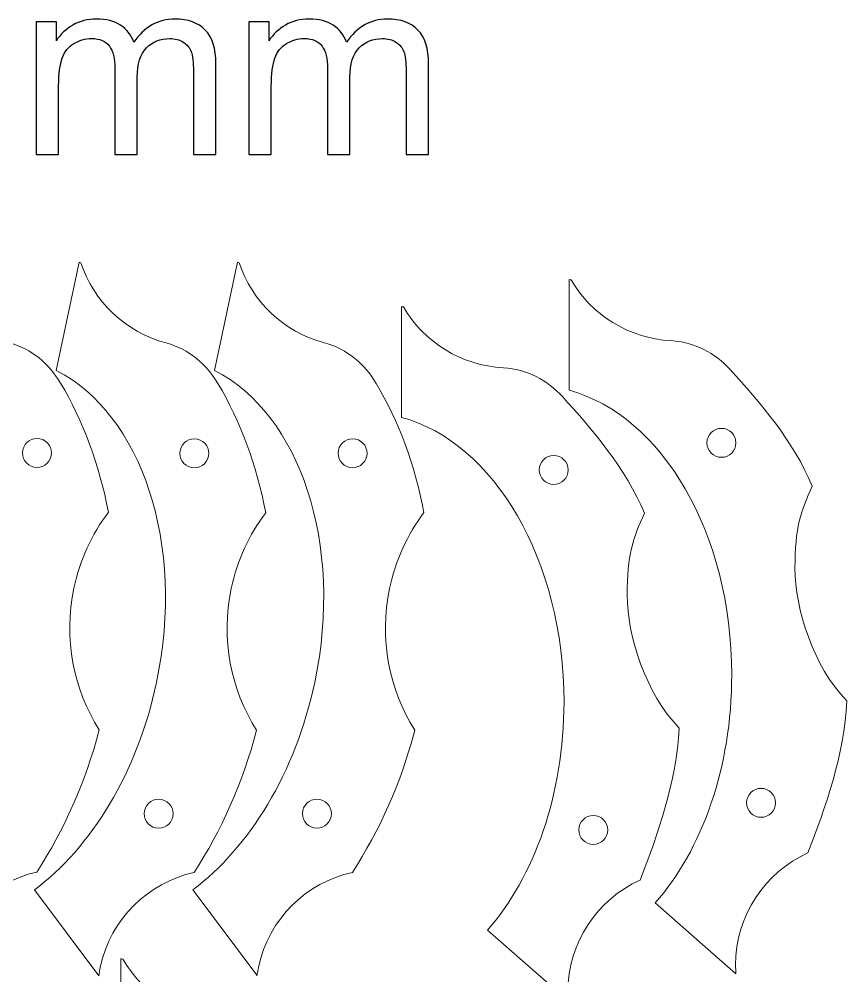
# Model space of a CAD drawing. Header units: millimetres. Extents: x -472 to 119, y -141 to 165.
# Drawn here: x -339 to -224.6, y 26.1 to 158.3 of the extents above; entities that cross this region are included whole.
import ezdxf

# ---------------------------------------------------------------- set-up
doc = ezdxf.new("R2010")
doc.units = ezdxf.units.MM
doc.header["$MEASUREMENT"] = 0
doc.layers.add('Layer 1', color=7, linetype='Continuous')

msp = doc.modelspace()

# ---------------------------------------------------------------- linework, layer by layer
at = {"layer": 'Layer 1', "color": 250, "lineweight": 20}
for centre in [(-241.9405, 99.7721), (-265.1179, 96.0304), (-236.4724, 50.0304), (-259.6498, 46.2887)]:
    msp.add_ellipse(centre, major_axis=(0, 2), ratio=1, dxfattribs=at)
at = {"layer": 'Layer 1', "color": 250}
for points in [[(-336.6283, 139.6181), (-336.6283, 139.6181), (-336.6283, 157.9272), (-336.6283, 157.9272), (-336.6283, 157.9272), (-336.6283, 157.9272), (-333.8413, 157.9272), (-333.8413, 157.9272), (-333.8413, 157.9272), (-333.8413, 157.9272), (-333.8413, 155.3402), (-333.8413, 155.3402), (-333.8413, 155.3402), (-333.271, 156.2339), (-332.5067, 156.9571), (-331.5542, 157.498), (-331.5542, 157.498), (-330.6017, 158.0448), (-329.5198, 158.3153), (-328.3027, 158.3153), (-328.3027, 158.3153), (-326.9504, 158.3153), (-325.8392, 158.0331), (-324.9749, 157.4745), (-324.9749, 157.4745), (-324.1106, 156.9101), (-323.4991, 156.1281), (-323.1463, 155.1168), (-323.1463, 155.1168), (-321.6882, 157.2511), (-319.8008, 158.3153), (-317.4725, 158.3153), (-317.4725, 158.3153), (-315.6498, 158.3153), (-314.2446, 157.8155), (-313.2686, 156.8101), (-313.2686, 156.8101), (-312.2867, 155.8047), (-311.7928, 154.2583), (-311.7928, 152.1711), (-311.7928, 152.1711), (-311.7928, 152.1711), (-311.7928, 139.6181), (-311.7928, 139.6181), (-311.7928, 139.6181), (-311.7928, 139.6181), (-314.8972, 139.6181), (-314.8972, 139.6181), (-314.8972, 139.6181), (-314.8972, 139.6181), (-314.8972, 151.1421), (-314.8972, 151.1421), (-314.8972, 151.1421), (-314.8972, 152.3769), (-315.003, 153.2706), (-315.2029, 153.8174), (-315.2029, 153.8174), (-315.4029, 154.3642), (-315.7674, 154.7993), (-316.3024, 155.1344), (-316.3024, 155.1344), (-316.8316, 155.4695), (-317.4548, 155.6342), (-318.1663, 155.6342), (-318.1663, 155.6342), (-319.4598, 155.6342), (-320.5299, 155.205), (-321.3824, 154.3524), (-321.3824, 154.3524), (-322.235, 153.494), (-322.6583, 152.124), (-322.6583, 150.2426), (-322.6583, 150.2426), (-322.6583, 150.2426), (-322.6583, 139.6181), (-322.6583, 139.6181), (-322.6583, 139.6181), (-322.6583, 139.6181), (-325.7627, 139.6181), (-325.7627, 139.6181), (-325.7627, 139.6181), (-325.7627, 139.6181), (-325.7627, 151.5008), (-325.7627, 151.5008), (-325.7627, 151.5008), (-325.7627, 152.8766), (-326.0156, 153.9114), (-326.5212, 154.5994), (-326.5212, 154.5994), (-327.0269, 155.2873), (-327.8559, 155.6342), (-329.0024, 155.6342), (-329.0024, 155.6342), (-329.8726, 155.6342), (-330.6781, 155.4049), (-331.4189, 154.9463), (-331.4189, 154.9463), (-332.1598, 154.4877), (-332.6948, 153.8174), (-333.0299, 152.9296), (-333.0299, 152.9296), (-333.3592, 152.0476), (-333.5238, 150.7717), (-333.5238, 149.1078), (-333.5238, 149.1078), (-333.5238, 149.1078), (-333.5238, 139.6181), (-333.5238, 139.6181), (-333.5238, 139.6181), (-333.5238, 139.6181), (-336.6283, 139.6181), (-336.6283, 139.6181)], [(-307.242, 139.6181), (-307.242, 139.6181), (-307.242, 157.9272), (-307.242, 157.9272), (-307.242, 157.9272), (-307.242, 157.9272), (-304.455, 157.9272), (-304.455, 157.9272), (-304.455, 157.9272), (-304.455, 157.9272), (-304.455, 155.3402), (-304.455, 155.3402), (-304.455, 155.3402), (-303.8847, 156.2339), (-303.1204, 156.9571), (-302.1679, 157.498), (-302.1679, 157.498), (-301.2154, 158.0448), (-300.1335, 158.3153), (-298.9164, 158.3153), (-298.9164, 158.3153), (-297.5641, 158.3153), (-296.4529, 158.0331), (-295.5886, 157.4745), (-295.5886, 157.4745), (-294.7243, 156.9101), (-294.1128, 156.1281), (-293.76, 155.1168), (-293.76, 155.1168), (-292.3019, 157.2511), (-290.4145, 158.3153), (-288.0862, 158.3153), (-288.0862, 158.3153), (-286.2635, 158.3153), (-284.8583, 157.8155), (-283.8823, 156.8101), (-283.8823, 156.8101), (-282.9004, 155.8047), (-282.4065, 154.2583), (-282.4065, 152.1711), (-282.4065, 152.1711), (-282.4065, 152.1711), (-282.4065, 139.6181), (-282.4065, 139.6181), (-282.4065, 139.6181), (-282.4065, 139.6181), (-285.5109, 139.6181), (-285.5109, 139.6181), (-285.5109, 139.6181), (-285.5109, 139.6181), (-285.5109, 151.1421), (-285.5109, 151.1421), (-285.5109, 151.1421), (-285.5109, 152.3769), (-285.6167, 153.2706), (-285.8166, 153.8174), (-285.8166, 153.8174), (-286.0166, 154.3642), (-286.3811, 154.7993), (-286.9161, 155.1344), (-286.9161, 155.1344), (-287.4453, 155.4695), (-288.0685, 155.6342), (-288.78, 155.6342), (-288.78, 155.6342), (-290.0735, 155.6342), (-291.1436, 155.205), (-291.9961, 154.3524), (-291.9961, 154.3524), (-292.8487, 153.494), (-293.272, 152.124), (-293.272, 150.2426), (-293.272, 150.2426), (-293.272, 150.2426), (-293.272, 139.6181), (-293.272, 139.6181), (-293.272, 139.6181), (-293.272, 139.6181), (-296.3764, 139.6181), (-296.3764, 139.6181), (-296.3764, 139.6181), (-296.3764, 139.6181), (-296.3764, 151.5008), (-296.3764, 151.5008), (-296.3764, 151.5008), (-296.3764, 152.8766), (-296.6293, 153.9114), (-297.1349, 154.5994), (-297.1349, 154.5994), (-297.6406, 155.2873), (-298.4696, 155.6342), (-299.6161, 155.6342), (-299.6161, 155.6342), (-300.4863, 155.6342), (-301.2918, 155.4049), (-302.0326, 154.9463), (-302.0326, 154.9463), (-302.7735, 154.4877), (-303.3085, 153.8174), (-303.6436, 152.9296), (-303.6436, 152.9296), (-303.9729, 152.0476), (-304.1375, 150.7717), (-304.1375, 149.1078), (-304.1375, 149.1078), (-304.1375, 149.1078), (-304.1375, 139.6181), (-304.1375, 139.6181), (-304.1375, 139.6181), (-304.1375, 139.6181), (-307.242, 139.6181), (-307.242, 139.6181)]]:
    msp.add_open_spline(points, degree=3, knots=[0, 0, 0, 0, 0.03448276, 0.03448276, 0.03448276, 0.03448276, 0.06896552, 0.06896552, 0.06896552, 0.06896552, 0.10344828, 0.10344828, 0.10344828, 0.10344828, 0.13793103, 0.13793103, 0.13793103, 0.13793103, 0.17241379, 0.17241379, 0.17241379, 0.17241379, 0.20689655, 0.20689655, 0.20689655, 0.20689655, 0.24137931, 0.24137931, 0.24137931, 0.24137931, 0.27586207, 0.27586207, 0.27586207, 0.27586207, 0.31034483, 0.31034483, 0.31034483, 0.31034483, 0.34482759, 0.34482759, 0.34482759, 0.34482759, 0.37931034, 0.37931034, 0.37931034, 0.37931034, 0.4137931, 0.4137931, 0.4137931, 0.4137931, 0.44827586, 0.44827586, 0.44827586, 0.44827586, 0.48275862, 0.48275862, 0.48275862, 0.48275862, 0.51724138, 0.51724138, 0.51724138, 0.51724138, 0.55172414, 0.55172414, 0.55172414, 0.55172414, 0.5862069, 0.5862069, 0.5862069, 0.5862069, 0.62068966, 0.62068966, 0.62068966, 0.62068966, 0.65517241, 0.65517241, 0.65517241, 0.65517241, 0.68965517, 0.68965517, 0.68965517, 0.68965517, 0.72413793, 0.72413793, 0.72413793, 0.72413793, 0.75862069, 0.75862069, 0.75862069, 0.75862069, 0.79310345, 0.79310345, 0.79310345, 0.79310345, 0.82758621, 0.82758621, 0.82758621, 0.82758621, 0.86206897, 0.86206897, 0.86206897, 0.86206897, 0.89655172, 0.89655172, 0.89655172, 0.89655172, 0.93103448, 0.93103448, 0.93103448, 0.93103448, 1, 1, 1, 1], dxfattribs=at)
at = {"layer": 'Layer 1', "color": 250, "lineweight": 20}
for points, knots in [([(-352.4434, 124.79), (-352.3623, 124.7595), (-352.2813, 124.7287), (-352.2006, 124.6976), (-352.2006, 124.6976), (-350.4351, 119.4111), (-346.1132, 115.1267), (-340.3942, 113.6272), (-340.3942, 113.6272), (-340.3942, 113.6272), (-340.3942, 113.6272), (-340.3942, 113.6272), (-340.3942, 113.6272), (-337.2282, 112.7445), (-334.8433, 110.7013), (-333.2653, 108.0366), (-333.2653, 108.0366), (-333.2653, 108.0366), (-333.2653, 108.0366), (-333.2653, 108.0366), (-333.2653, 108.0366), (-330.1522, 102.8093), (-327.8957, 96.7464), (-326.6529, 90.172), (-326.6529, 90.172), (-328.9226, 87.1648), (-330.5852, 83.625), (-331.4151, 79.695), (-331.4151, 79.695), (-332.8963, 72.6811), (-331.4537, 65.7304), (-327.9149, 60.1075), (-327.9149, 60.1075), (-329.8342, 52.8362), (-332.8096, 46.2084), (-336.5506, 40.4681), (-336.5506, 40.4681), (-342.8644, 39.0713), (-348.0975, 34.1149), (-349.5207, 27.376), (-349.5207, 27.376), (-349.6037, 26.983), (-349.6713, 26.5902), (-349.726, 26.1984), (-349.726, 26.1984), (-349.726, 26.1984), (-358.5991, 38.0629), (-358.5991, 38.0629), (-358.5991, 38.0629), (-358.5991, 38.0629), (-358.5999, 38.0631), (-358.5999, 38.0631), (-358.5999, 38.0631), (-350.7967, 43.8985), (-344.3998, 54.1919), (-341.7555, 66.7132), (-341.7555, 66.7132), (-337.7086, 85.8762), (-343.8107, 103.82), (-355.6024, 109.8312), (-355.6024, 109.8312), (-355.6024, 109.8312), (-352.4434, 124.79), (-352.4434, 124.79)], [0, 0, 0, 0, 0.05882353, 0.05882353, 0.05882353, 0.05882353, 0.11764706, 0.11764706, 0.11764706, 0.11764706, 0.17647059, 0.17647059, 0.17647059, 0.17647059, 0.23529412, 0.23529412, 0.23529412, 0.23529412, 0.29411765, 0.29411765, 0.29411765, 0.29411765, 0.35294118, 0.35294118, 0.35294118, 0.35294118, 0.41176471, 0.41176471, 0.41176471, 0.41176471, 0.47058824, 0.47058824, 0.47058824, 0.47058824, 0.52941176, 0.52941176, 0.52941176, 0.52941176, 0.58823529, 0.58823529, 0.58823529, 0.58823529, 0.64705882, 0.64705882, 0.64705882, 0.64705882, 0.70588235, 0.70588235, 0.70588235, 0.70588235, 0.76470588, 0.76470588, 0.76470588, 0.76470588, 0.82352941, 0.82352941, 0.82352941, 0.82352941, 0.88235294, 0.88235294, 0.88235294, 0.88235294, 1, 1, 1, 1]), ([(-330.7029, 124.7336), (-330.6218, 124.7031), (-330.5408, 124.6723), (-330.4601, 124.6411), (-330.4601, 124.6411), (-328.6946, 119.3546), (-324.3727, 115.0703), (-318.6537, 113.5707), (-318.6537, 113.5707), (-318.6537, 113.5707), (-318.6537, 113.5707), (-318.6537, 113.5707), (-318.6537, 113.5707), (-315.4877, 112.688), (-313.1028, 110.6448), (-311.5248, 107.9802), (-311.5248, 107.9802), (-311.5248, 107.9802), (-311.5248, 107.9802), (-311.5248, 107.9802), (-311.5248, 107.9802), (-308.4117, 102.7528), (-306.1552, 96.6899), (-304.9125, 90.1156), (-304.9125, 90.1156), (-307.1821, 87.1083), (-308.8447, 83.5686), (-309.6746, 79.6386), (-309.6746, 79.6386), (-311.1558, 72.6247), (-309.7132, 65.674), (-306.1744, 60.051), (-306.1744, 60.051), (-308.0937, 52.7797), (-311.0691, 46.152), (-314.8101, 40.4117), (-314.8101, 40.4117), (-321.1239, 39.0148), (-326.357, 34.0585), (-327.7802, 27.3196), (-327.7802, 27.3196), (-327.8632, 26.9266), (-327.9308, 26.5338), (-327.9855, 26.1419), (-327.9855, 26.1419), (-327.9855, 26.1419), (-336.8586, 38.0064), (-336.8586, 38.0064), (-336.8586, 38.0064), (-336.8586, 38.0064), (-336.8594, 38.0066), (-336.8594, 38.0066), (-336.8594, 38.0066), (-329.0562, 43.842), (-322.6593, 54.1355), (-320.0151, 66.6567), (-320.0151, 66.6567), (-315.9682, 85.8198), (-322.0702, 103.7635), (-333.8619, 109.7748), (-333.8619, 109.7748), (-333.8619, 109.7748), (-330.7029, 124.7336), (-330.7029, 124.7336)], [0, 0, 0, 0, 0.05882353, 0.05882353, 0.05882353, 0.05882353, 0.11764706, 0.11764706, 0.11764706, 0.11764706, 0.17647059, 0.17647059, 0.17647059, 0.17647059, 0.23529412, 0.23529412, 0.23529412, 0.23529412, 0.29411765, 0.29411765, 0.29411765, 0.29411765, 0.35294118, 0.35294118, 0.35294118, 0.35294118, 0.41176471, 0.41176471, 0.41176471, 0.41176471, 0.47058824, 0.47058824, 0.47058824, 0.47058824, 0.52941176, 0.52941176, 0.52941176, 0.52941176, 0.58823529, 0.58823529, 0.58823529, 0.58823529, 0.64705882, 0.64705882, 0.64705882, 0.64705882, 0.70588235, 0.70588235, 0.70588235, 0.70588235, 0.76470588, 0.76470588, 0.76470588, 0.76470588, 0.82352941, 0.82352941, 0.82352941, 0.82352941, 0.88235294, 0.88235294, 0.88235294, 0.88235294, 1, 1, 1, 1]), ([(-308.833, 124.7469), (-308.7519, 124.7164), (-308.6709, 124.6856), (-308.5902, 124.6544), (-308.5902, 124.6544), (-306.8247, 119.368), (-302.5028, 115.0836), (-296.7838, 113.584), (-296.7838, 113.584), (-296.7838, 113.584), (-296.7838, 113.584), (-296.7838, 113.584), (-296.7838, 113.584), (-293.6178, 112.7013), (-291.2329, 110.6582), (-289.6549, 107.9935), (-289.6549, 107.9935), (-289.6549, 107.9935), (-289.6549, 107.9935), (-289.6549, 107.9935), (-289.6549, 107.9935), (-286.5418, 102.7661), (-284.2853, 96.7033), (-283.0426, 90.1289), (-283.0426, 90.1289), (-285.3122, 87.1217), (-286.9748, 83.5819), (-287.8047, 79.6519), (-287.8047, 79.6519), (-289.2859, 72.638), (-287.8433, 65.6873), (-284.3045, 60.0644), (-284.3045, 60.0644), (-286.2238, 52.793), (-289.1992, 46.1653), (-292.9402, 40.425), (-292.9402, 40.425), (-299.254, 39.0281), (-304.4871, 34.0718), (-305.9103, 27.3329), (-305.9103, 27.3329), (-305.9933, 26.9399), (-306.0609, 26.5471), (-306.1156, 26.1552), (-306.1156, 26.1552), (-306.1156, 26.1552), (-314.9887, 38.0198), (-314.9887, 38.0198), (-314.9887, 38.0198), (-314.9887, 38.0198), (-314.9895, 38.0199), (-314.9895, 38.0199), (-314.9895, 38.0199), (-307.1863, 43.8553), (-300.7894, 54.1488), (-298.1452, 66.67), (-298.1452, 66.67), (-294.0983, 85.8331), (-300.2003, 103.7768), (-311.992, 109.7881), (-311.992, 109.7881), (-311.992, 109.7881), (-308.833, 124.7469), (-308.833, 124.7469)], [0, 0, 0, 0, 0.05882353, 0.05882353, 0.05882353, 0.05882353, 0.11764706, 0.11764706, 0.11764706, 0.11764706, 0.17647059, 0.17647059, 0.17647059, 0.17647059, 0.23529412, 0.23529412, 0.23529412, 0.23529412, 0.29411765, 0.29411765, 0.29411765, 0.29411765, 0.35294118, 0.35294118, 0.35294118, 0.35294118, 0.41176471, 0.41176471, 0.41176471, 0.41176471, 0.47058824, 0.47058824, 0.47058824, 0.47058824, 0.52941176, 0.52941176, 0.52941176, 0.52941176, 0.58823529, 0.58823529, 0.58823529, 0.58823529, 0.64705882, 0.64705882, 0.64705882, 0.64705882, 0.70588235, 0.70588235, 0.70588235, 0.70588235, 0.76470588, 0.76470588, 0.76470588, 0.76470588, 0.82352941, 0.82352941, 0.82352941, 0.82352941, 0.88235294, 0.88235294, 0.88235294, 0.88235294, 1, 1, 1, 1]), ([(-262.9751, 122.3233), (-262.8895, 122.3102), (-262.8039, 122.2968), (-262.7185, 122.283), (-262.7185, 122.283), (-259.8988, 117.4754), (-254.7849, 114.1765), (-248.8794, 113.891), (-248.8794, 113.891), (-248.8794, 113.891), (-248.8794, 113.891), (-248.8794, 113.891), (-248.8794, 113.891), (-245.5994, 113.6815), (-242.8438, 112.1752), (-240.7492, 109.8941), (-240.7492, 109.8941), (-240.7492, 109.8941), (-240.7492, 109.8941), (-240.7492, 109.8941), (-240.7492, 109.8941), (-236.6232, 105.4228), (-231.9627, 99.957), (-229.3883, 93.7813), (-229.3883, 93.7813), (-230.9876, 90.37), (-231.7829, 88.039), (-231.7829, 82.4464), (-231.7829, 82.4464), (-231.7829, 76.8538), (-229.2352, 68.8752), (-224.6109, 64.1048), (-224.6109, 64.1048), (-224.9864, 56.5938), (-227.5281, 49.4943), (-230.0023, 43.1049), (-230.0023, 43.1049), (-235.8912, 40.4336), (-239.9873, 34.5029), (-239.9873, 27.6154), (-239.9873, 27.6154), (-239.9873, 27.2137), (-239.9723, 26.8154), (-239.9449, 26.4207), (-239.9449, 26.4207), (-239.9449, 26.4207), (-251.078, 36.1958), (-251.078, 36.1958), (-251.078, 36.1958), (-251.078, 36.1958), (-251.0788, 36.1958), (-251.0788, 36.1958), (-251.0788, 36.1958), (-244.6498, 43.5176), (-240.5178, 54.9107), (-240.5178, 67.7081), (-240.5178, 67.7081), (-240.5178, 87.2938), (-250.1958, 103.5895), (-262.9751, 107.0346), (-262.9751, 107.0346), (-262.9751, 107.0346), (-262.9751, 122.3233), (-262.9751, 122.3233)], [0, 0, 0, 0, 0.05882353, 0.05882353, 0.05882353, 0.05882353, 0.11764706, 0.11764706, 0.11764706, 0.11764706, 0.17647059, 0.17647059, 0.17647059, 0.17647059, 0.23529412, 0.23529412, 0.23529412, 0.23529412, 0.29411765, 0.29411765, 0.29411765, 0.29411765, 0.35294118, 0.35294118, 0.35294118, 0.35294118, 0.41176471, 0.41176471, 0.41176471, 0.41176471, 0.47058824, 0.47058824, 0.47058824, 0.47058824, 0.52941176, 0.52941176, 0.52941176, 0.52941176, 0.58823529, 0.58823529, 0.58823529, 0.58823529, 0.64705882, 0.64705882, 0.64705882, 0.64705882, 0.70588235, 0.70588235, 0.70588235, 0.70588235, 0.76470588, 0.76470588, 0.76470588, 0.76470588, 0.82352941, 0.82352941, 0.82352941, 0.82352941, 0.88235294, 0.88235294, 0.88235294, 0.88235294, 1, 1, 1, 1]), ([(-286.1525, 118.5816), (-286.0669, 118.5685), (-285.9813, 118.5551), (-285.8959, 118.5413), (-285.8959, 118.5413), (-283.0762, 113.7337), (-277.9623, 110.4348), (-272.0568, 110.1493), (-272.0568, 110.1493), (-272.0568, 110.1493), (-272.0568, 110.1493), (-272.0568, 110.1493), (-272.0568, 110.1493), (-268.7768, 109.9398), (-266.0212, 108.4335), (-263.9266, 106.1524), (-263.9266, 106.1524), (-263.9266, 106.1524), (-263.9266, 106.1524), (-263.9266, 106.1524), (-263.9266, 106.1524), (-259.8006, 101.6811), (-255.1401, 96.2153), (-252.5657, 90.0396), (-252.5657, 90.0396), (-254.165, 86.6283), (-254.9603, 84.2973), (-254.9603, 78.7047), (-254.9603, 78.7047), (-254.9603, 73.1121), (-252.4126, 65.1335), (-247.7883, 60.3631), (-247.7883, 60.3631), (-248.1638, 52.8521), (-250.7055, 45.7526), (-253.1797, 39.3632), (-253.1797, 39.3632), (-259.0686, 36.6919), (-263.1647, 30.7612), (-263.1647, 23.8737), (-263.1647, 23.8737), (-263.1647, 23.472), (-263.1497, 23.0737), (-263.1223, 22.679), (-263.1223, 22.679), (-263.1223, 22.679), (-274.2554, 32.4541), (-274.2554, 32.4541), (-274.2554, 32.4541), (-274.2554, 32.4541), (-274.2562, 32.4541), (-274.2562, 32.4541), (-274.2562, 32.4541), (-267.8272, 39.7759), (-263.6952, 51.169), (-263.6952, 63.9664), (-263.6952, 63.9664), (-263.6952, 83.5521), (-273.3732, 99.8478), (-286.1525, 103.2929), (-286.1525, 103.2929), (-286.1525, 103.2929), (-286.1525, 118.5816), (-286.1525, 118.5816)], [0, 0, 0, 0, 0.05882353, 0.05882353, 0.05882353, 0.05882353, 0.11764706, 0.11764706, 0.11764706, 0.11764706, 0.17647059, 0.17647059, 0.17647059, 0.17647059, 0.23529412, 0.23529412, 0.23529412, 0.23529412, 0.29411765, 0.29411765, 0.29411765, 0.29411765, 0.35294118, 0.35294118, 0.35294118, 0.35294118, 0.41176471, 0.41176471, 0.41176471, 0.41176471, 0.47058824, 0.47058824, 0.47058824, 0.47058824, 0.52941176, 0.52941176, 0.52941176, 0.52941176, 0.58823529, 0.58823529, 0.58823529, 0.58823529, 0.64705882, 0.64705882, 0.64705882, 0.64705882, 0.70588235, 0.70588235, 0.70588235, 0.70588235, 0.76470588, 0.76470588, 0.76470588, 0.76470588, 0.82352941, 0.82352941, 0.82352941, 0.82352941, 0.88235294, 0.88235294, 0.88235294, 0.88235294, 1, 1, 1, 1]), ([(-336.1091, 100.336), (-335.0283, 100.1078), (-334.3372, 99.0467), (-334.5655, 97.9659), (-334.5655, 97.9659), (-334.7937, 96.8852), (-335.8548, 96.1941), (-336.9356, 96.4224), (-336.9356, 96.4224), (-338.0163, 96.6506), (-338.7074, 97.7117), (-338.4792, 98.7924), (-338.4792, 98.7924), (-338.2509, 99.8732), (-337.1898, 100.5643), (-336.1091, 100.336)], [0, 0, 0, 0, 0.2, 0.2, 0.2, 0.2, 0.4, 0.4, 0.4, 0.4, 0.6, 0.6, 0.6, 0.6, 1, 1, 1, 1]), ([(-314.3686, 100.2796), (-313.2878, 100.0514), (-312.5968, 98.9902), (-312.825, 97.9095), (-312.825, 97.9095), (-313.0532, 96.8287), (-314.1143, 96.1377), (-315.1951, 96.3659), (-315.1951, 96.3659), (-316.2758, 96.5941), (-316.9669, 97.6552), (-316.7387, 98.736), (-316.7387, 98.736), (-316.5104, 99.8167), (-315.4493, 100.5078), (-314.3686, 100.2796)], [0, 0, 0, 0, 0.2, 0.2, 0.2, 0.2, 0.4, 0.4, 0.4, 0.4, 0.6, 0.6, 0.6, 0.6, 1, 1, 1, 1]), ([(-292.4987, 100.2929), (-291.4179, 100.0647), (-290.7269, 99.0036), (-290.9551, 97.9228), (-290.9551, 97.9228), (-291.1833, 96.8421), (-292.2444, 96.151), (-293.3252, 96.3792), (-293.3252, 96.3792), (-294.4059, 96.6075), (-295.097, 97.6686), (-294.8688, 98.7493), (-294.8688, 98.7493), (-294.6405, 99.8301), (-293.5794, 100.5211), (-292.4987, 100.2929)], [0, 0, 0, 0, 0.2, 0.2, 0.2, 0.2, 0.4, 0.4, 0.4, 0.4, 0.6, 0.6, 0.6, 0.6, 1, 1, 1, 1]), ([(-319.2964, 50.4815), (-318.2156, 50.2532), (-317.5245, 49.1921), (-317.7528, 48.1114), (-317.7528, 48.1114), (-317.981, 47.0306), (-319.0421, 46.3395), (-320.1229, 46.5678), (-320.1229, 46.5678), (-321.2036, 46.796), (-321.8947, 47.8571), (-321.6664, 48.9379), (-321.6664, 48.9379), (-321.4382, 50.0186), (-320.3771, 50.7097), (-319.2964, 50.4815)], [0, 0, 0, 0, 0.2, 0.2, 0.2, 0.2, 0.4, 0.4, 0.4, 0.4, 0.6, 0.6, 0.6, 0.6, 1, 1, 1, 1]), ([(-297.4265, 50.4948), (-296.3457, 50.2665), (-295.6546, 49.2054), (-295.8829, 48.1247), (-295.8829, 48.1247), (-296.1111, 47.0439), (-297.1722, 46.3529), (-298.253, 46.5811), (-298.253, 46.5811), (-299.3337, 46.8093), (-300.0248, 47.8704), (-299.7965, 48.9512), (-299.7965, 48.9512), (-299.5683, 50.0319), (-298.5072, 50.723), (-297.4265, 50.4948)], [0, 0, 0, 0, 0.2, 0.2, 0.2, 0.2, 0.4, 0.4, 0.4, 0.4, 0.6, 0.6, 0.6, 0.6, 1, 1, 1, 1]), ([(-324.9253, 28.476), (-324.8397, 28.4629), (-324.7541, 28.4495), (-324.6687, 28.4357), (-324.6687, 28.4357), (-321.849, 23.6281), (-316.7351, 20.3292), (-310.8296, 20.0437), (-310.8296, 20.0437), (-310.8296, 20.0437), (-310.8296, 20.0437), (-310.8296, 20.0437), (-310.8296, 20.0437), (-307.5496, 19.8342), (-304.794, 18.3279), (-302.6994, 16.0468), (-302.6994, 16.0468), (-302.6994, 16.0468), (-302.6994, 16.0468), (-302.6994, 16.0468), (-302.6994, 16.0468), (-298.5734, 11.5755), (-293.9129, 6.1097), (-291.3385, -0.066), (-291.3385, -0.066), (-292.9378, -3.4773), (-293.7331, -5.8083), (-293.7331, -11.4009), (-293.7331, -11.4009), (-293.7331, -16.9935), (-291.1854, -24.9721), (-286.5611, -29.7425), (-286.5611, -29.7425), (-286.9366, -37.2535), (-289.4783, -44.353), (-291.9525, -50.7424), (-291.9525, -50.7424), (-297.8414, -53.4137), (-301.9375, -59.3444), (-301.9375, -66.2319), (-301.9375, -66.2319), (-301.9375, -66.6336), (-301.9225, -67.0319), (-301.8951, -67.4266), (-301.8951, -67.4266), (-301.8951, -67.4266), (-313.0282, -57.6515), (-313.0282, -57.6515), (-313.0282, -57.6515), (-313.0282, -57.6515), (-313.029, -57.6515), (-313.029, -57.6515), (-313.029, -57.6515), (-306.6, -50.3297), (-302.468, -38.9366), (-302.468, -26.1392), (-302.468, -26.1392), (-302.468, -6.5535), (-312.146, 9.7422), (-324.9253, 13.1873), (-324.9253, 13.1873), (-324.9253, 13.1873), (-324.9253, 28.476), (-324.9253, 28.476)], [0, 0, 0, 0, 0.05882353, 0.05882353, 0.05882353, 0.05882353, 0.11764706, 0.11764706, 0.11764706, 0.11764706, 0.17647059, 0.17647059, 0.17647059, 0.17647059, 0.23529412, 0.23529412, 0.23529412, 0.23529412, 0.29411765, 0.29411765, 0.29411765, 0.29411765, 0.35294118, 0.35294118, 0.35294118, 0.35294118, 0.41176471, 0.41176471, 0.41176471, 0.41176471, 0.47058824, 0.47058824, 0.47058824, 0.47058824, 0.52941176, 0.52941176, 0.52941176, 0.52941176, 0.58823529, 0.58823529, 0.58823529, 0.58823529, 0.64705882, 0.64705882, 0.64705882, 0.64705882, 0.70588235, 0.70588235, 0.70588235, 0.70588235, 0.76470588, 0.76470588, 0.76470588, 0.76470588, 0.82352941, 0.82352941, 0.82352941, 0.82352941, 0.88235294, 0.88235294, 0.88235294, 0.88235294, 1, 1, 1, 1])]:
    msp.add_open_spline(points, degree=3, knots=knots, dxfattribs=at)

doc.saveas('drawing.dxf')
